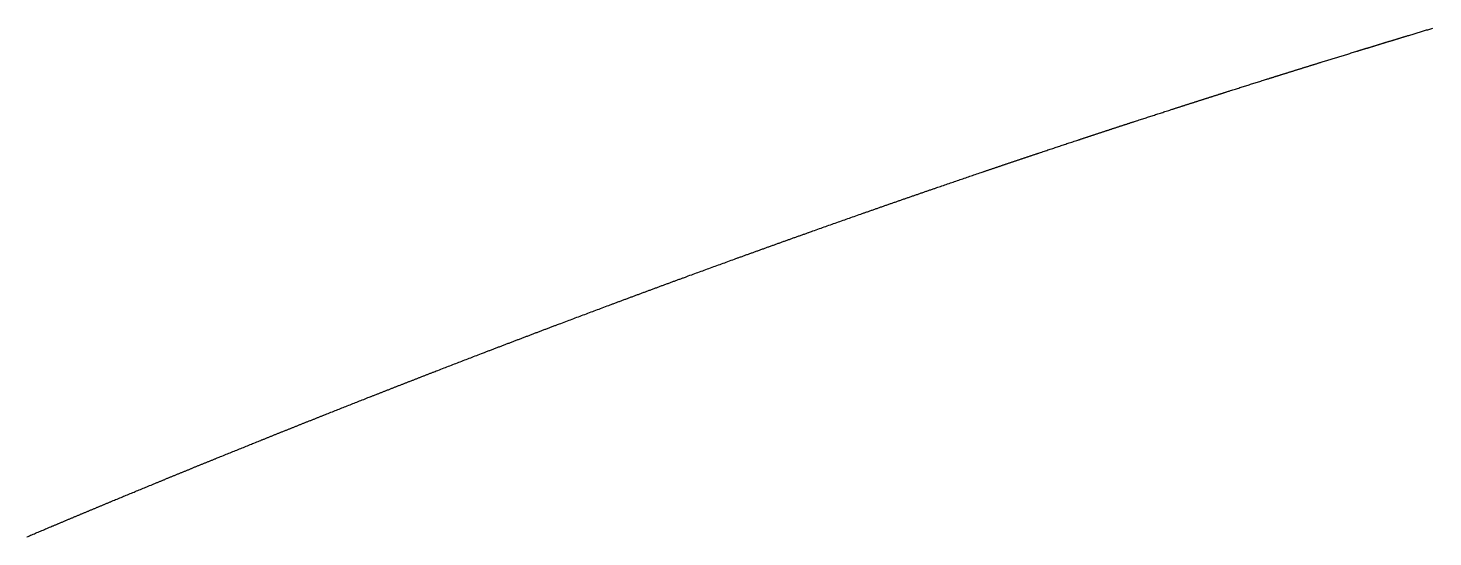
# Model space of a CAD drawing. Header units: millimetres. Extents: x 0 to 610, y 0 to 457.
# Drawn here: x 127.897 to 130.871, y 110.013 to 111.09 of the extents above; entities that cross this region are included whole.
import ezdxf

# ---------------------------------------------------------------- set-up
doc = ezdxf.new("R2010")
doc.units = ezdxf.units.MM
doc.layers.add('CUT_AIRCRAFT', color=7, linetype='Continuous')

msp = doc.modelspace()

# ---------------------------------------------------------------- linework, layer by layer
at = {"layer": 'CUT_AIRCRAFT'}
msp.add_lwpolyline([(127.89448, 110.01343), (127.89714, 110.01456), (127.8998, 110.01569), (127.90245, 110.01681), (127.9051, 110.01793), (127.90775, 110.01905), (127.9104, 110.02017), (127.91305, 110.02129), (127.91571, 110.02241), (127.91839, 110.02354), (127.92105, 110.02467), (127.92371, 110.02579), (127.92633, 110.0269), (127.92893, 110.02799), (127.93153, 110.02909), (127.93419, 110.03021), (127.93696, 110.03138), (127.93983, 110.03259), (127.94268, 110.03379), (127.94532, 110.0349), (127.94758, 110.03585), (127.94933, 110.03659), (127.95069, 110.03716), (127.95185, 110.03765), (127.95298, 110.03812), (127.95423, 110.03865), (127.95558, 110.03921), (127.95698, 110.0398), (127.95839, 110.0404), (127.95977, 110.04098), (127.96112, 110.04155), (127.96246, 110.04211), (127.9638, 110.04267), (127.96514, 110.04324), (127.96649, 110.0438), (127.96785, 110.04437), (127.9692, 110.04494), (127.97056, 110.04551), (127.97191, 110.04608), (127.97326, 110.04665), (127.97461, 110.04721), (127.97596, 110.04778), (127.97731, 110.04835), (127.97867, 110.04891), (127.98002, 110.04948), (127.98137, 110.05005), (127.98272, 110.05062), (127.98407, 110.05118), (127.98543, 110.05175), (127.98678, 110.05232), (127.98813, 110.05288), (127.98948, 110.05345), (127.99084, 110.05402), (127.99219, 110.05458), (127.99354, 110.05515), (127.99489, 110.05572), (127.99625, 110.05628), (127.9976, 110.05685), (127.99895, 110.05742), (128.0003, 110.05798), (128.00166, 110.05855), (128.00301, 110.05911), (128.00436, 110.05968), (128.00571, 110.06025), (128.00707, 110.06081), (128.00842, 110.06138), (128.00977, 110.06194), (128.01113, 110.06251), (128.01248, 110.06308), (128.01383, 110.06364), (128.01518, 110.06421), (128.01654, 110.06477), (128.01789, 110.06534), (128.01924, 110.0659), (128.0206, 110.06647), (128.02195, 110.06703), (128.0233, 110.0676), (128.02466, 110.06816), (128.02601, 110.06873), (128.02736, 110.06929), (128.02872, 110.06986), (128.03007, 110.07042), (128.03142, 110.07099), (128.03278, 110.07155), (128.03413, 110.07212), (128.03548, 110.07268), (128.03684, 110.07325), (128.03819, 110.07381), (128.03955, 110.07438), (128.0409, 110.07494), (128.04225, 110.07551), (128.04361, 110.07607), (128.04496, 110.07663), (128.04632, 110.0772), (128.04767, 110.07776), (128.04902, 110.07833), (128.05038, 110.07889), (128.05173, 110.07945), (128.05308, 110.08002), (128.05444, 110.08058), (128.05579, 110.08114), (128.05715, 110.08171), (128.05851, 110.08228), (128.05986, 110.08284), (128.06121, 110.0834), (128.06255, 110.08395), (128.06389, 110.08451), (128.06524, 110.08508), (128.06663, 110.08565), (128.06805, 110.08624), (128.06946, 110.08683), (128.07081, 110.08739), (128.07205, 110.0879), (128.07317, 110.08837), (128.07431, 110.08885), (128.07568, 110.08941), (128.07746, 110.09015), (128.07978, 110.09112), (128.08252, 110.09225), (128.08547, 110.09348), (128.08845, 110.09471), (128.09131, 110.0959), (128.09406, 110.09704), (128.09675, 110.09815), (128.09943, 110.09927), (128.10215, 110.10039), (128.10489, 110.10153), (128.10765, 110.10267), (128.11042, 110.10382), (128.11318, 110.10496), (128.11592, 110.10609), (128.11867, 110.10723), (128.12141, 110.10836), (128.12415, 110.10949), (128.12689, 110.11063), (128.12964, 110.11176), (128.1324, 110.1129), (128.13516, 110.11404), (128.13793, 110.11518), (128.14067, 110.11632), (128.14339, 110.11744), (128.14608, 110.11855), (128.14877, 110.11966), (128.15153, 110.12079), (128.15439, 110.12197), (128.15737, 110.1232), (128.16032, 110.12441), (128.16305, 110.12554), (128.16538, 110.1265), (128.16719, 110.12724), (128.1686, 110.12782), (128.16979, 110.12831), (128.17096, 110.12879), (128.17224, 110.12932), (128.17363, 110.12989), (128.17507, 110.13048), (128.17653, 110.13108), (128.17795, 110.13167), (128.17934, 110.13224), (128.18072, 110.13281), (128.1821, 110.13337), (128.18349, 110.13394), (128.18488, 110.13451), (128.18628, 110.13509), (128.18767, 110.13566), (128.18907, 110.13623), (128.19046, 110.13681), (128.19185, 110.13738), (128.19325, 110.13795), (128.19464, 110.13852), (128.19603, 110.13909), (128.19743, 110.13966), (128.19882, 110.14024), (128.20021, 110.14081), (128.20161, 110.14138), (128.203, 110.14195), (128.2044, 110.14252), (128.20579, 110.14309), (128.20718, 110.14366), (128.20858, 110.14423), (128.20997, 110.14481), (128.21136, 110.14538), (128.21276, 110.14595), (128.21415, 110.14652), (128.21555, 110.14709), (128.21694, 110.14766), (128.21833, 110.14823), (128.21973, 110.1488), (128.22112, 110.14937), (128.22252, 110.14994), (128.22391, 110.15051), (128.22531, 110.15108), (128.2267, 110.15165), (128.22809, 110.15222), (128.22949, 110.15279), (128.23088, 110.15336), (128.23228, 110.15393), (128.23367, 110.1545), (128.23507, 110.15507), (128.23646, 110.15564), (128.23786, 110.15621), (128.23925, 110.15678), (128.24065, 110.15735), (128.24204, 110.15792), (128.24343, 110.15849), (128.24483, 110.15906), (128.24622, 110.15963), (128.24762, 110.1602), (128.24901, 110.16077), (128.25041, 110.16134), (128.2518, 110.16191), (128.2532, 110.16248), (128.25459, 110.16305), (128.25599, 110.16361), (128.25738, 110.16418), (128.25878, 110.16475), (128.26017, 110.16532), (128.26157, 110.16589), (128.26296, 110.16646), (128.26436, 110.16703), (128.26576, 110.16759), (128.26715, 110.16816), (128.26855, 110.16873), (128.26994, 110.1693), (128.27134, 110.16987), (128.27273, 110.17044), (128.27413, 110.171), (128.27552, 110.17157), (128.27692, 110.17214), (128.27832, 110.17271), (128.27972, 110.17328), (128.28111, 110.17385), (128.2825, 110.17441), (128.28388, 110.17497), (128.28526, 110.17553), (128.28666, 110.1761), (128.28808, 110.17668), (128.28955, 110.17727), (128.291, 110.17786), (128.29239, 110.17843), (128.29367, 110.17895), (128.29482, 110.17942), (128.29601, 110.1799), (128.29742, 110.18047), (128.29925, 110.18122), (128.30164, 110.18218), (128.30445, 110.18332), (128.30748, 110.18455), (128.31054, 110.1858), (128.31348, 110.18699), (128.31631, 110.18814), (128.31908, 110.18926), (128.32183, 110.19037), (128.32463, 110.1915), (128.32745, 110.19265), (128.33029, 110.1938), (128.33313, 110.19495), (128.33596, 110.19609), (128.33879, 110.19723), (128.34161, 110.19837), (128.34442, 110.19951), (128.34724, 110.20065), (128.35006, 110.20179), (128.35289, 110.20293), (128.35572, 110.20408), (128.35856, 110.20522), (128.3614, 110.20637), (128.36423, 110.20751), (128.36702, 110.20864), (128.36978, 110.20975), (128.37255, 110.21087), (128.37538, 110.21201), (128.37832, 110.21319), (128.38139, 110.21442), (128.38442, 110.21564), (128.38723, 110.21678), (128.38963, 110.21774), (128.39148, 110.21849), (128.39293, 110.21907), (128.39415, 110.21956), (128.39534, 110.22004), (128.39665, 110.22057), (128.39808, 110.22114), (128.39956, 110.22173), (128.40105, 110.22233), (128.40251, 110.22292), (128.40394, 110.22349), (128.40536, 110.22406), (128.40677, 110.22463), (128.40819, 110.2252), (128.40962, 110.22577), (128.41105, 110.22635), (128.41248, 110.22692), (128.41391, 110.2275), (128.41534, 110.22807), (128.41677, 110.22864), (128.4182, 110.22922), (128.41963, 110.22979), (128.42105, 110.23036), (128.42248, 110.23094), (128.42391, 110.23151), (128.42534, 110.23208), (128.42677, 110.23265), (128.4282, 110.23323), (128.42963, 110.2338), (128.43106, 110.23437), (128.43249, 110.23494), (128.43392, 110.23552), (128.43534, 110.23609), (128.43677, 110.23666), (128.4382, 110.23723), (128.43963, 110.23781), (128.44106, 110.23838), (128.44249, 110.23895), (128.44392, 110.23952), (128.44535, 110.24009), (128.44678, 110.24067), (128.44821, 110.24124), (128.44964, 110.24181), (128.45107, 110.24238), (128.4525, 110.24295), (128.45393, 110.24352), (128.45536, 110.2441), (128.45679, 110.24467), (128.45822, 110.24524), (128.45965, 110.24581), (128.46108, 110.24638), (128.46251, 110.24695), (128.46394, 110.24752), (128.46537, 110.24809), (128.4668, 110.24866), (128.46823, 110.24924), (128.46966, 110.24981), (128.47109, 110.25038), (128.47252, 110.25095), (128.47395, 110.25152), (128.47538, 110.25209), (128.47681, 110.25266), (128.47824, 110.25323), (128.47967, 110.2538), (128.4811, 110.25437), (128.48253, 110.25494), (128.48396, 110.25551), (128.48539, 110.25608), (128.48682, 110.25665), (128.48825, 110.25722), (128.48968, 110.25779), (128.49111, 110.25836), (128.49254, 110.25893), (128.49397, 110.2595), (128.4954, 110.26007), (128.49683, 110.26064), (128.49826, 110.26121), (128.49969, 110.26177), (128.50112, 110.26234), (128.50255, 110.26291), (128.50399, 110.26348), (128.50542, 110.26405), (128.50686, 110.26462), (128.50829, 110.26519), (128.50971, 110.26576), (128.51112, 110.26632), (128.51254, 110.26688), (128.51397, 110.26745), (128.51543, 110.26803), (128.51693, 110.26863), (128.51842, 110.26922), (128.51985, 110.26979), (128.52116, 110.27031), (128.52234, 110.27078), (128.52356, 110.27126), (128.52501, 110.27183), (128.52688, 110.27258), (128.52932, 110.27355), (128.53219, 110.27468), (128.53528, 110.27591), (128.53841, 110.27715), (128.54141, 110.27834), (128.5443, 110.27948), (128.54712, 110.2806), (128.54994, 110.28172), (128.55279, 110.28285), (128.55567, 110.28399), (128.55857, 110.28513), (128.56147, 110.28628), (128.56437, 110.28742), (128.56725, 110.28856), (128.57013, 110.2897), (128.57301, 110.29084), (128.57588, 110.29197), (128.57876, 110.29311), (128.58165, 110.29425), (128.58454, 110.29539), (128.58745, 110.29654), (128.59034, 110.29768), (128.59323, 110.29882), (128.59608, 110.29994), (128.5989, 110.30105), (128.60173, 110.30217), (128.60462, 110.3033), (128.60762, 110.30449), (128.61075, 110.30572), (128.61385, 110.30693), (128.61672, 110.30806), (128.61916, 110.30903), (128.62105, 110.30977), (128.62252, 110.31035), (128.62376, 110.31083), (128.62497, 110.31131), (128.62631, 110.31183), (128.62776, 110.3124), (128.62926, 110.31299), (128.63078, 110.31359), (128.63227, 110.31417), (128.63372, 110.31474), (128.63516, 110.31531), (128.63659, 110.31587), (128.63804, 110.31644), (128.63949, 110.31701), (128.64095, 110.31758), (128.6424, 110.31815), (128.64386, 110.31872), (128.64531, 110.31929), (128.64676, 110.31986), (128.64822, 110.32043), (128.64967, 110.321), (128.65112, 110.32157), (128.65258, 110.32214), (128.65403, 110.32271), (128.65548, 110.32328), (128.65694, 110.32385), (128.65839, 110.32442), (128.65984, 110.32498), (128.66129, 110.32555), (128.66275, 110.32612), (128.6642, 110.32669), (128.66565, 110.32726), (128.66711, 110.32783), (128.66856, 110.3284), (128.67002, 110.32897), (128.67147, 110.32953), (128.67292, 110.3301), (128.67438, 110.33067), (128.67583, 110.33124), (128.67728, 110.33181), (128.67874, 110.33238), (128.68019, 110.33294), (128.68164, 110.33351), (128.6831, 110.33408), (128.68455, 110.33465), (128.68601, 110.33522), (128.68746, 110.33578), (128.68891, 110.33635), (128.69037, 110.33692), (128.69182, 110.33749), (128.69328, 110.33805), (128.69473, 110.33862), (128.69618, 110.33919), (128.69764, 110.33975), (128.69909, 110.34032), (128.70055, 110.34089), (128.702, 110.34146), (128.70345, 110.34202), (128.70491, 110.34259), (128.70636, 110.34316), (128.70782, 110.34372), (128.70927, 110.34429), (128.71073, 110.34486), (128.71218, 110.34542), (128.71364, 110.34599), (128.71509, 110.34656), (128.71654, 110.34712), (128.718, 110.34769), (128.71945, 110.34825), (128.72091, 110.34882), (128.72236, 110.34939), (128.72382, 110.34995), (128.72527, 110.35052), (128.72673, 110.35108), (128.72818, 110.35165), (128.72964, 110.35221), (128.73109, 110.35278), (128.73254, 110.35334), (128.734, 110.35391), (128.73546, 110.35448), (128.73692, 110.35504), (128.73838, 110.35561), (128.73983, 110.35618), (128.74128, 110.35674), (128.74271, 110.35729), (128.74415, 110.35785), (128.74561, 110.35842), (128.7471, 110.359), (128.74863, 110.35959), (128.75015, 110.36018), (128.7516, 110.36074), (128.75292, 110.36126), (128.75409, 110.36171), (128.75529, 110.36218), (128.75677, 110.36275), (128.75874, 110.36351), (128.76137, 110.36453), (128.7645, 110.36574), (128.76789, 110.36706), (128.77132, 110.36839), (128.77461, 110.36966), (128.77776, 110.37088), (128.78084, 110.37207), (128.78391, 110.37325), (128.78702, 110.37446), (128.79016, 110.37567), (128.79332, 110.37689), (128.79649, 110.37812), (128.79965, 110.37934), (128.8028, 110.38055), (128.80594, 110.38176), (128.80908, 110.38298), (128.81222, 110.38419), (128.81536, 110.3854), (128.81851, 110.38661), (128.82167, 110.38783), (128.82484, 110.38905), (128.828, 110.39026), (128.83115, 110.39148), (128.83426, 110.39267), (128.83735, 110.39386), (128.84044, 110.39505), (128.84359, 110.39626), (128.84686, 110.39752), (128.85026, 110.39882), (128.85362, 110.40011), (128.85675, 110.40132), (128.85946, 110.40235), (128.8616, 110.40317), (128.8633, 110.40383), (128.86478, 110.40439), (128.86623, 110.40495), (128.8678, 110.40555), (128.86949, 110.4062), (128.87124, 110.40687), (128.873, 110.40754), (128.87472, 110.4082), (128.87641, 110.40885), (128.87809, 110.40949), (128.87977, 110.41014), (128.88145, 110.41078), (128.88314, 110.41143), (128.88484, 110.41208), (128.88654, 110.41273), (128.88823, 110.41338), (128.88992, 110.41402), (128.89162, 110.41467), (128.89331, 110.41532), (128.895, 110.41596), (128.89669, 110.41661), (128.89839, 110.41726), (128.90008, 110.4179), (128.90177, 110.41855), (128.90347, 110.4192), (128.90516, 110.41984), (128.90685, 110.42049), (128.90854, 110.42114), (128.91024, 110.42178), (128.91193, 110.42243), (128.91362, 110.42308), (128.91532, 110.42372), (128.91701, 110.42437), (128.91871, 110.42501), (128.9204, 110.42566), (128.92209, 110.42631), (128.92379, 110.42695), (128.92548, 110.4276), (128.92717, 110.42824), (128.92887, 110.42889), (128.93056, 110.42953), (128.93226, 110.43018), (128.93395, 110.43082), (128.93564, 110.43147), (128.93734, 110.43211), (128.93903, 110.43276), (128.94073, 110.4334), (128.94242, 110.43405), (128.94411, 110.43469), (128.94581, 110.43533), (128.9475, 110.43598), (128.9492, 110.43662), (128.95089, 110.43727), (128.95258, 110.43791), (128.95428, 110.43855), (128.95597, 110.4392), (128.95767, 110.43984), (128.95936, 110.44048), (128.96106, 110.44113), (128.96275, 110.44177), (128.96445, 110.44241), (128.96614, 110.44306), (128.96784, 110.4437), (128.96953, 110.44434), (128.97123, 110.44499), (128.97292, 110.44563), (128.97462, 110.44627), (128.97631, 110.44691), (128.97801, 110.44756), (128.9797, 110.4482), (128.9814, 110.44884), (128.98309, 110.44948), (128.98479, 110.45013), (128.98648, 110.45077), (128.98818, 110.45141), (128.98987, 110.45205), (128.99156, 110.45269), (128.99326, 110.45333), (128.99496, 110.45397), (128.99666, 110.45462), (128.99836, 110.45526), (129.00005, 110.4559), (129.00174, 110.45654), (129.00342, 110.45717), (129.00509, 110.45781), (129.00679, 110.45845), (129.00852, 110.4591), (129.01029, 110.45977), (129.01205, 110.46044), (129.01375, 110.46108), (129.01531, 110.46166), (129.01672, 110.4622), (129.01817, 110.46275), (129.01989, 110.46339), (129.02209, 110.46422), (129.02493, 110.4653), (129.02827, 110.46655), (129.03186, 110.46791), (129.0355, 110.46928), (129.03899, 110.47059), (129.04234, 110.47186), (129.04563, 110.47309), (129.04891, 110.47433), (129.05222, 110.47557), (129.05557, 110.47683), (129.05895, 110.4781), (129.06232, 110.47937), (129.06568, 110.48063), (129.06904, 110.48189), (129.07239, 110.48315), (129.07574, 110.4844), (129.07908, 110.48566), (129.08243, 110.48691), (129.08579, 110.48817), (129.08915, 110.48943), (129.09253, 110.4907), (129.0959, 110.49196), (129.09926, 110.49321), (129.10257, 110.49446), (129.10585, 110.49568), (129.10914, 110.49691), (129.1125, 110.49817), (129.116, 110.49947), (129.11964, 110.50083), (129.12325, 110.50218), (129.12658, 110.50342), (129.12942, 110.50448), (129.1316, 110.50529), (129.13327, 110.50592), (129.13468, 110.50644), (129.13605, 110.50695), (129.13757, 110.50752), (129.13922, 110.50814), (129.14095, 110.50878), (129.14269, 110.50943), (129.14438, 110.51006), (129.14604, 110.51068), (129.14768, 110.51129), (129.14932, 110.5119), (129.15097, 110.51251), (129.15263, 110.51313), (129.15429, 110.51374), (129.15595, 110.51436), (129.15761, 110.51498), (129.15927, 110.5156), (129.16093, 110.51621), (129.16259, 110.51683), (129.16425, 110.51745), (129.1659, 110.51806), (129.16756, 110.51868), (129.16922, 110.51929), (129.17088, 110.51991), (129.17254, 110.52053), (129.1742, 110.52114), (129.17586, 110.52176), (129.17752, 110.52237), (129.17918, 110.52299), (129.18084, 110.5236), (129.1825, 110.52422), (129.18415, 110.52484), (129.18581, 110.52545), (129.18747, 110.52607), (129.18913, 110.52668), (129.19079, 110.5273), (129.19245, 110.52791), (129.19411, 110.52852), (129.19577, 110.52914), (129.19743, 110.52975), (129.19909, 110.53037), (129.20075, 110.53098), (129.20241, 110.5316), (129.20407, 110.53221), (129.20573, 110.53282), (129.20739, 110.53344), (129.20905, 110.53405), (129.21071, 110.53467), (129.21237, 110.53528), (129.21403, 110.53589), (129.21569, 110.53651), (129.21735, 110.53712), (129.21901, 110.53773), (129.22067, 110.53835), (129.22233, 110.53896), (129.22399, 110.53957), (129.22565, 110.54018), (129.22731, 110.5408), (129.22897, 110.54141), (129.23063, 110.54202), (129.23229, 110.54263), (129.23395, 110.54325), (129.23561, 110.54386), (129.23727, 110.54447), (129.23893, 110.54508), (129.24059, 110.54569), (129.24225, 110.54631), (129.24391, 110.54692), (129.24557, 110.54753), (129.24723, 110.54814), (129.2489, 110.54875), (129.25056, 110.54936), (129.25222, 110.54998), (129.25388, 110.55059), (129.25554, 110.5512), (129.2572, 110.55181), (129.25886, 110.55242), (129.26052, 110.55303), (129.26218, 110.55364), (129.26385, 110.55425), (129.26551, 110.55487), (129.26718, 110.55548), (129.26883, 110.55608), (129.27047, 110.55669), (129.27211, 110.55729), (129.27377, 110.5579), (129.27547, 110.55852), (129.27721, 110.55916), (129.27894, 110.55979), (129.28059, 110.5604), (129.28212, 110.56096), (129.2835, 110.56147), (129.28491, 110.56199), (129.28659, 110.5626), (129.28876, 110.5634), (129.29158, 110.56443), (129.29489, 110.56564), (129.29847, 110.56695), (129.30208, 110.56827), (129.30554, 110.56954), (129.30888, 110.57076), (129.31214, 110.57195), (129.3154, 110.57314), (129.31869, 110.57435), (129.32202, 110.57556), (129.32536, 110.57678), (129.32871, 110.57801), (129.33206, 110.57923), (129.33539, 110.58044), (129.33871, 110.58165), (129.34204, 110.58286), (129.34536, 110.58407), (129.34868, 110.58529), (129.35202, 110.5865), (129.35536, 110.58771), (129.35871, 110.58893), (129.36206, 110.59015), (129.36539, 110.59136), (129.36869, 110.59256), (129.37194, 110.59374), (129.37521, 110.59493), (129.37854, 110.59614), (129.38201, 110.5974), (129.38563, 110.59871), (129.38921, 110.6), (129.39252, 110.60121), (129.39534, 110.60223), (129.39752, 110.60302), (129.39921, 110.60363), (129.40063, 110.60414), (129.40202, 110.60464), (129.40355, 110.6052), (129.40522, 110.6058), (129.40695, 110.60643), (129.4087, 110.60706), (129.4104, 110.60768), (129.41207, 110.60828), (129.41373, 110.60888), (129.41538, 110.60947), (129.41704, 110.61007), (129.4187, 110.61068), (129.42038, 110.61128), (129.42205, 110.61189), (129.42373, 110.61249), (129.4254, 110.61309), (129.42706, 110.61369), (129.42873, 110.6143), (129.4304, 110.6149), (129.43207, 110.6155), (129.43374, 110.6161), (129.43541, 110.6167), (129.43708, 110.61731), (129.43875, 110.61791), (129.44042, 110.61851), (129.44209, 110.61911), (129.44376, 110.61971), (129.44543, 110.62031), (129.4471, 110.62092), (129.44877, 110.62152), (129.45044, 110.62212), (129.45211, 110.62272), (129.45378, 110.62332), (129.45545, 110.62392), (129.45712, 110.62452), (129.45879, 110.62512), (129.46046, 110.62572), (129.46214, 110.62632), (129.46381, 110.62692), (129.46548, 110.62752), (129.46715, 110.62812), (129.46882, 110.62872), (129.47049, 110.62932), (129.47216, 110.62992), (129.47383, 110.63052), (129.4755, 110.63112), (129.47717, 110.63172), (129.47884, 110.63232), (129.48051, 110.63292), (129.48218, 110.63352), (129.48386, 110.63412), (129.48553, 110.63472), (129.4872, 110.63532), (129.48887, 110.63591), (129.49054, 110.63651), (129.49221, 110.63711), (129.49388, 110.63771), (129.49555, 110.63831), (129.49722, 110.63891), (129.4989, 110.6395), (129.50057, 110.6401), (129.50224, 110.6407), (129.50391, 110.6413), (129.50558, 110.6419), (129.50725, 110.64249), (129.50892, 110.64309), (129.5106, 110.64369), (129.51227, 110.64429), (129.51394, 110.64488), (129.51561, 110.64548), (129.51728, 110.64608), (129.51896, 110.64667), (129.52063, 110.64727), (129.5223, 110.64787), (129.52397, 110.64846), (129.52564, 110.64906), (129.52731, 110.64966), (129.52899, 110.65025), (129.53066, 110.65085), (129.53234, 110.65145), (129.53401, 110.65204), (129.53567, 110.65264), (129.53733, 110.65322), (129.53898, 110.65381), (129.54065, 110.65441), (129.54236, 110.65502), (129.54411, 110.65564), (129.54585, 110.65626), (129.54752, 110.65685), (129.54905, 110.6574), (129.55044, 110.65789), (129.55187, 110.6584), (129.55356, 110.659), (129.55574, 110.65978), (129.55857, 110.66078), (129.5619, 110.66196), (129.56549, 110.66324), (129.56911, 110.66452), (129.57259, 110.66576), (129.57594, 110.66695), (129.57922, 110.66811), (129.58248, 110.66927), (129.58579, 110.67044), (129.58913, 110.67162), (129.59249, 110.67281), (129.59586, 110.674), (129.59921, 110.67519), (129.60256, 110.67637), (129.6059, 110.67755), (129.60923, 110.67873), (129.61257, 110.6799), (129.61591, 110.68108), (129.61925, 110.68226), (129.62261, 110.68345), (129.62598, 110.68463), (129.62934, 110.68582), (129.63268, 110.687), (129.63599, 110.68816), (129.63926, 110.68931), (129.64254, 110.69046), (129.64589, 110.69164), (129.64937, 110.69287), (129.653, 110.69414), (129.6566, 110.6954), (129.65993, 110.69657), (129.66276, 110.69757), (129.66494, 110.69833), (129.66663, 110.69892), (129.66806, 110.69942), (129.66945, 110.69991), (129.67098, 110.70045), (129.67265, 110.70103), (129.67438, 110.70164), (129.67613, 110.70225), (129.67784, 110.70285), (129.67951, 110.70344), (129.68117, 110.70402), (129.68282, 110.70459), (129.68448, 110.70518), (129.68615, 110.70576), (129.68783, 110.70635), (129.68951, 110.70693), (129.69118, 110.70752), (129.69286, 110.7081), (129.69453, 110.70869), (129.6962, 110.70927), (129.69787, 110.70986), (129.69954, 110.71044), (129.70122, 110.71102), (129.70289, 110.71161), (129.70456, 110.71219), (129.70623, 110.71278), (129.70791, 110.71336), (129.70958, 110.71394), (129.71125, 110.71453), (129.71292, 110.71511), (129.7146, 110.71569), (129.71627, 110.71628), (129.71794, 110.71686), (129.71962, 110.71744), (129.72129, 110.71802), (129.72296, 110.71861), (129.72463, 110.71919), (129.72631, 110.71977), (129.72798, 110.72035), (129.72965, 110.72094), (129.73133, 110.72152), (129.733, 110.7221), (129.73467, 110.72268), (129.73635, 110.72326), (129.73802, 110.72384), (129.73969, 110.72443), (129.74137, 110.72501), (129.74304, 110.72559), (129.74471, 110.72617), (129.74639, 110.72675), (129.74806, 110.72733), (129.74973, 110.72791), (129.75141, 110.72849), (129.75308, 110.72907), (129.75475, 110.72965), (129.75643, 110.73023), (129.7581, 110.73081), (129.75978, 110.73139), (129.76145, 110.73197), (129.76312, 110.73255), (129.7648, 110.73313), (129.76647, 110.73371), (129.76815, 110.73429), (129.76982, 110.73487), (129.77149, 110.73545), (129.77317, 110.73603), (129.77484, 110.73661), (129.77652, 110.73719), (129.77819, 110.73777), (129.77986, 110.73835), (129.78154, 110.73892), (129.78321, 110.7395), (129.78489, 110.74008), (129.78656, 110.74066), (129.78824, 110.74124), (129.78991, 110.74182), (129.79158, 110.74239), (129.79326, 110.74297), (129.79493, 110.74355), (129.79661, 110.74413), (129.79829, 110.74471), (129.79997, 110.74528), (129.80164, 110.74586), (129.80331, 110.74644), (129.80497, 110.74701), (129.80663, 110.74758), (129.8083, 110.74816), (129.81001, 110.74874), (129.81174, 110.74934), (129.81346, 110.74993), (129.81514, 110.75051), (129.81671, 110.75105), (129.81817, 110.75155), (129.81966, 110.75206), (129.82135, 110.75265), (129.82341, 110.75335), (129.82596, 110.75423), (129.82888, 110.75523), (129.832, 110.75631), (129.83515, 110.75739), (129.8382, 110.75843), (129.84114, 110.75944), (129.84402, 110.76043), (129.8469, 110.76142), (129.84981, 110.76241), (129.85275, 110.76342), (129.8557, 110.76443), (129.85866, 110.76544), (129.8616, 110.76645), (129.86454, 110.76745), (129.86748, 110.76846), (129.87041, 110.76946), (129.87334, 110.77046), (129.87627, 110.77146), (129.87922, 110.77246), (129.88217, 110.77347), (129.88513, 110.77448), (129.88808, 110.77549), (129.89102, 110.77649), (129.89392, 110.77748), (129.89679, 110.77845), (129.89966, 110.77943), (129.9026, 110.78043), (129.90568, 110.78148), (129.90891, 110.78257), (129.91209, 110.78365), (129.91502, 110.78465), (129.91744, 110.78547), (129.91922, 110.78607), (129.9205, 110.78651), (129.92152, 110.78685), (129.9225, 110.78719), (129.92362, 110.78757), (129.92488, 110.78799), (129.92621, 110.78844), (129.92755, 110.7889), (129.92885, 110.78934), (129.93011, 110.78977), (129.93136, 110.79019), (129.9326, 110.79061), (129.93386, 110.79103), (129.93512, 110.79146), (129.93639, 110.79189), (129.93766, 110.79232), (129.93892, 110.79275), (129.94019, 110.79318), (129.94145, 110.7936), (129.94271, 110.79403), (129.94397, 110.79446), (129.94524, 110.79489), (129.9465, 110.79531), (129.94776, 110.79574), (129.94903, 110.79617), (129.95029, 110.79659), (129.95156, 110.79702), (129.95282, 110.79745), (129.95408, 110.79788), (129.95535, 110.7983), (129.95661, 110.79873), (129.95787, 110.79916), (129.95914, 110.79958), (129.9604, 110.80001), (129.96167, 110.80044), (129.96293, 110.80086), (129.96419, 110.80129), (129.96546, 110.80171), (129.96672, 110.80214), (129.96799, 110.80257), (129.96925, 110.80299), (129.97051, 110.80342), (129.97178, 110.80384), (129.97304, 110.80427), (129.97431, 110.8047), (129.97557, 110.80512), (129.97683, 110.80555), (129.9781, 110.80597), (129.97936, 110.8064), (129.98063, 110.80682), (129.98189, 110.80725), (129.98316, 110.80767), (129.98442, 110.8081), (129.98568, 110.80853), (129.98695, 110.80895), (129.98821, 110.80938), (129.98948, 110.8098), (129.99074, 110.81023), (129.99201, 110.81065), (129.99327, 110.81108), (129.99453, 110.8115), (129.9958, 110.81192), (129.99706, 110.81235), (129.99833, 110.81277), (129.99959, 110.8132), (130.00086, 110.81362), (130.00212, 110.81405), (130.00339, 110.81447), (130.00465, 110.8149), (130.00591, 110.81532), (130.00718, 110.81574), (130.00844, 110.81617), (130.00971, 110.81659), (130.01097, 110.81702), (130.01224, 110.81744), (130.0135, 110.81786), (130.01477, 110.81829), (130.01603, 110.81871), (130.01729, 110.81913), (130.01856, 110.81956), (130.01983, 110.81998), (130.0211, 110.82041), (130.02236, 110.82083), (130.02362, 110.82125), (130.02487, 110.82167), (130.02612, 110.82209), (130.02739, 110.82251), (130.02868, 110.82294), (130.03, 110.82339), (130.03132, 110.82382), (130.03258, 110.82425), (130.03374, 110.82464), (130.03479, 110.82499), (130.03587, 110.82535), (130.03715, 110.82578), (130.0388, 110.82633), (130.04093, 110.82704), (130.04343, 110.82787), (130.04613, 110.82877), (130.04886, 110.82968), (130.05148, 110.83056), (130.054, 110.8314), (130.05646, 110.83222), (130.05892, 110.83304), (130.06141, 110.83386), (130.06392, 110.8347), (130.06645, 110.83554), (130.06898, 110.83638), (130.07151, 110.83722), (130.07402, 110.83806), (130.07654, 110.8389), (130.07905, 110.83973), (130.08156, 110.84056), (130.08407, 110.8414), (130.08659, 110.84223), (130.08911, 110.84307), (130.09164, 110.84391), (130.09417, 110.84475), (130.09669, 110.84558), (130.09918, 110.84641), (130.10164, 110.84722), (130.1041, 110.84804), (130.10662, 110.84887), (130.10924, 110.84974), (130.11198, 110.85064), (130.11468, 110.85154), (130.11718, 110.85237), (130.11931, 110.85307), (130.12095, 110.85361), (130.12222, 110.85403), (130.12328, 110.85438), (130.12432, 110.85472), (130.12546, 110.8551), (130.12671, 110.85551), (130.12801, 110.85594), (130.12932, 110.85637), (130.1306, 110.8568), (130.13185, 110.85721), (130.13309, 110.85762), (130.13432, 110.85803), (130.13557, 110.85844), (130.13682, 110.85885), (130.13807, 110.85926), (130.13933, 110.85968), (130.14058, 110.86009), (130.14183, 110.8605), (130.14308, 110.86091), (130.14433, 110.86132), (130.14558, 110.86174), (130.14684, 110.86215), (130.14809, 110.86256), (130.14934, 110.86297), (130.15059, 110.86338), (130.15184, 110.8638), (130.15309, 110.86421), (130.15434, 110.86462), (130.1556, 110.86503), (130.15685, 110.86544), (130.1581, 110.86585), (130.15935, 110.86627), (130.1606, 110.86668), (130.16185, 110.86709), (130.16311, 110.8675), (130.16436, 110.86791), (130.16561, 110.86832), (130.16686, 110.86873), (130.16811, 110.86914), (130.16936, 110.86955), (130.17061, 110.86997), (130.17187, 110.87038), (130.17312, 110.87079), (130.17437, 110.8712), (130.17562, 110.87161), (130.17687, 110.87202), (130.17812, 110.87243), (130.17938, 110.87284), (130.18063, 110.87325), (130.18188, 110.87366), (130.18313, 110.87407), (130.18438, 110.87448), (130.18564, 110.87489), (130.18689, 110.8753), (130.18814, 110.87571), (130.18939, 110.87612), (130.19064, 110.87653), (130.19189, 110.87694), (130.19315, 110.87735), (130.1944, 110.87776), (130.19565, 110.87817), (130.1969, 110.87858), (130.19815, 110.87899), (130.19941, 110.8794), (130.20066, 110.87981), (130.20191, 110.88022), (130.20316, 110.88063), (130.20441, 110.88104), (130.20567, 110.88144), (130.20692, 110.88185), (130.20817, 110.88226), (130.20942, 110.88267), (130.21068, 110.88308), (130.21193, 110.88349), (130.21318, 110.8839), (130.21443, 110.88431), (130.21568, 110.88472), (130.21693, 110.88512), (130.21819, 110.88553), (130.21944, 110.88594), (130.2207, 110.88635), (130.22195, 110.88676), (130.2232, 110.88717), (130.22445, 110.88758), (130.22569, 110.88798), (130.22693, 110.88838), (130.22818, 110.88879), (130.22946, 110.88921), (130.23077, 110.88963), (130.23207, 110.89006), (130.23332, 110.89046), (130.23447, 110.89084), (130.23551, 110.89118), (130.23658, 110.89153), (130.23785, 110.89194), (130.23948, 110.89247), (130.24159, 110.89316), (130.24407, 110.89396), (130.24674, 110.89483), (130.24944, 110.89571), (130.25204, 110.89655), (130.25453, 110.89736), (130.25697, 110.89816), (130.25941, 110.89895), (130.26187, 110.89974), (130.26436, 110.90055), (130.26687, 110.90136), (130.26938, 110.90218), (130.27188, 110.90299), (130.27437, 110.9038), (130.27686, 110.9046), (130.27934, 110.90541), (130.28183, 110.90621), (130.28432, 110.90702), (130.28681, 110.90782), (130.28931, 110.90863), (130.29182, 110.90944), (130.29433, 110.91025), (130.29682, 110.91106), (130.29928, 110.91185), (130.30172, 110.91264), (130.30416, 110.91343), (130.30666, 110.91423), (130.30925, 110.91507), (130.31196, 110.91594), (130.31464, 110.9168), (130.31712, 110.9176), (130.31922, 110.91828), (130.32085, 110.91881), (130.3221, 110.91921), (130.32315, 110.91955), (130.32418, 110.91988), (130.32532, 110.92024), (130.32655, 110.92064), (130.32784, 110.92106), (130.32914, 110.92147), (130.33041, 110.92188), (130.33165, 110.92228), (130.33287, 110.92268), (130.3341, 110.92307), (130.33533, 110.92346), (130.33657, 110.92386), (130.33781, 110.92426), (130.33906, 110.92466), (130.3403, 110.92506), (130.34154, 110.92546), (130.34278, 110.92586), (130.34402, 110.92625), (130.34526, 110.92665), (130.3465, 110.92705), (130.34774, 110.92745), (130.34898, 110.92785), (130.35022, 110.92824), (130.35146, 110.92864), (130.3527, 110.92904), (130.35394, 110.92944), (130.35518, 110.92983), (130.35642, 110.93023), (130.35766, 110.93063), (130.3589, 110.93103), (130.36014, 110.93142), (130.36138, 110.93182), (130.36262, 110.93222), (130.36386, 110.93262), (130.3651, 110.93301), (130.36634, 110.93341), (130.36758, 110.93381), (130.36882, 110.9342), (130.37006, 110.9346), (130.3713, 110.935), (130.37254, 110.93539), (130.37378, 110.93579), (130.37502, 110.93619), (130.37626, 110.93658), (130.3775, 110.93698), (130.37874, 110.93738), (130.37998, 110.93777), (130.38122, 110.93817), (130.38246, 110.93857), (130.3837, 110.93896), (130.38494, 110.93936), (130.38618, 110.93975), (130.38742, 110.94015), (130.38866, 110.94055), (130.3899, 110.94094), (130.39114, 110.94134), (130.39238, 110.94173), (130.39362, 110.94213), (130.39486, 110.94253), (130.3961, 110.94292), (130.39734, 110.94332), (130.39858, 110.94371), (130.39982, 110.94411), (130.40106, 110.9445), (130.4023, 110.9449), (130.40354, 110.94529), (130.40478, 110.94569), (130.40602, 110.94608), (130.40726, 110.94648), (130.40851, 110.94687), (130.40975, 110.94727), (130.41099, 110.94766), (130.41223, 110.94806), (130.41347, 110.94845), (130.41471, 110.94885), (130.41595, 110.94924), (130.41719, 110.94964), (130.41843, 110.95003), (130.41967, 110.95043), (130.42092, 110.95082), (130.42216, 110.95122), (130.42339, 110.95161), (130.42462, 110.952), (130.42585, 110.95239), (130.42709, 110.95279), (130.42836, 110.95319), (130.42965, 110.9536), (130.43094, 110.95401), (130.43218, 110.9544), (130.43332, 110.95476), (130.43435, 110.95509), (130.43541, 110.95543), (130.43667, 110.95583), (130.43828, 110.95634), (130.44037, 110.957), (130.44282, 110.95778), (130.44547, 110.95862), (130.44814, 110.95946), (130.4507, 110.96028), (130.45317, 110.96106), (130.45559, 110.96182), (130.45799, 110.96259), (130.46043, 110.96336), (130.4629, 110.96414), (130.46537, 110.96492), (130.46785, 110.9657), (130.47033, 110.96648), (130.47279, 110.96726), (130.47525, 110.96804), (130.47771, 110.96882), (130.48017, 110.96959), (130.48263, 110.97037), (130.4851, 110.97115), (130.48757, 110.97193), (130.49005, 110.97271), (130.49253, 110.97349), (130.49499, 110.97427), (130.49743, 110.97504), (130.49984, 110.97579), (130.50226, 110.97655), (130.50473, 110.97733), (130.50729, 110.97814), (130.50997, 110.97898), (130.51262, 110.97981), (130.51507, 110.98058), (130.51716, 110.98124), (130.51876, 110.98174), (130.52, 110.98213), (130.52104, 110.98246), (130.52205, 110.98278), (130.52317, 110.98313), (130.52439, 110.98351), (130.52567, 110.98391), (130.52695, 110.98431), (130.5282, 110.98471), (130.52942, 110.98509), (130.53063, 110.98547), (130.53184, 110.98585), (130.53306, 110.98623), (130.53428, 110.98661), (130.53551, 110.987), (130.53674, 110.98738), (130.53797, 110.98777), (130.53919, 110.98815), (130.54041, 110.98854), (130.54164, 110.98892), (130.54286, 110.9893), (130.54408, 110.98968), (130.54531, 110.99007), (130.54653, 110.99045), (130.54776, 110.99083), (130.54898, 110.99122), (130.55021, 110.9916), (130.55143, 110.99198), (130.55265, 110.99237), (130.55388, 110.99275), (130.5551, 110.99313), (130.55633, 110.99352), (130.55755, 110.9939), (130.55878, 110.99428), (130.56, 110.99466), (130.56122, 110.99505), (130.56245, 110.99543), (130.56367, 110.99581), (130.5649, 110.99619), (130.56612, 110.99658), (130.56735, 110.99696), (130.56857, 110.99734), (130.56979, 110.99772), (130.57102, 110.9981), (130.57224, 110.99849), (130.57347, 110.99887), (130.57469, 110.99925), (130.57592, 110.99963), (130.57714, 111.00001), (130.57837, 111.0004), (130.57959, 111.00078), (130.58082, 111.00116), (130.58204, 111.00154), (130.58326, 111.00192), (130.58449, 111.0023), (130.58571, 111.00269), (130.58694, 111.00307), (130.58816, 111.00345), (130.58939, 111.00383), (130.59061, 111.00421), (130.59184, 111.00459), (130.59306, 111.00497), (130.59429, 111.00535), (130.59551, 111.00574), (130.59674, 111.00612), (130.59796, 111.0065), (130.59918, 111.00688), (130.60041, 111.00726), (130.60163, 111.00764), (130.60286, 111.00802), (130.60408, 111.0084), (130.60531, 111.00878), (130.60653, 111.00916), (130.60776, 111.00954), (130.60898, 111.00992), (130.61021, 111.0103), (130.61143, 111.01068), (130.61266, 111.01106), (130.61388, 111.01144), (130.61511, 111.01182), (130.61634, 111.01221), (130.61756, 111.01259), (130.61879, 111.01297), (130.62001, 111.01334), (130.62122, 111.01372), (130.62243, 111.0141), (130.62366, 111.01448), (130.62491, 111.01486), (130.62618, 111.01526), (130.62745, 111.01565), (130.62867, 111.01603), (130.62981, 111.01638), (130.63084, 111.0167), (130.6319, 111.01703), (130.63314, 111.01741), (130.63471, 111.0179), (130.63671, 111.01852), (130.63905, 111.01925), (130.64157, 111.02003), (130.64412, 111.02081), (130.64656, 111.02157), (130.64892, 111.0223), (130.65123, 111.02301), (130.65353, 111.02372), (130.65586, 111.02444), (130.65821, 111.02517), (130.66058, 111.0259), (130.66294, 111.02663), (130.6653, 111.02736), (130.66766, 111.02808), (130.67001, 111.02881), (130.67236, 111.02953), (130.6747, 111.03025), (130.67705, 111.03098), (130.67941, 111.0317), (130.68177, 111.03243), (130.68414, 111.03316), (130.68651, 111.03389), (130.68886, 111.03461), (130.69119, 111.03533), (130.69348, 111.03603), (130.69579, 111.03674), (130.69815, 111.03747), (130.7006, 111.03822), (130.70316, 111.03901), (130.7057, 111.03978), (130.70804, 111.0405), (130.71002, 111.04111), (130.71152, 111.04157), (130.71266, 111.04192), (130.71361, 111.04221), (130.71453, 111.04249), (130.71556, 111.04281), (130.71669, 111.04315), (130.71786, 111.04351), (130.71905, 111.04388), (130.7202, 111.04423), (130.72133, 111.04458), (130.72245, 111.04492), (130.72356, 111.04526), (130.72468, 111.0456), (130.72581, 111.04595), (130.72694, 111.0463), (130.72807, 111.04664), (130.7292, 111.04699), (130.73033, 111.04733), (130.73146, 111.04768), (130.73259, 111.04802), (130.73372, 111.04837), (130.73485, 111.04871), (130.73597, 111.04906), (130.7371, 111.0494), (130.73823, 111.04975), (130.73936, 111.05009), (130.74049, 111.05044), (130.74162, 111.05078), (130.74275, 111.05113), (130.74388, 111.05147), (130.745, 111.05182), (130.74613, 111.05216), (130.74726, 111.05251), (130.74839, 111.05285), (130.74952, 111.0532), (130.75065, 111.05354), (130.75178, 111.05389), (130.7529, 111.05423), (130.75403, 111.05457), (130.75516, 111.05492), (130.75629, 111.05526), (130.75742, 111.05561), (130.75855, 111.05595), (130.75968, 111.0563), (130.76081, 111.05664), (130.76193, 111.05698), (130.76306, 111.05733), (130.76419, 111.05767), (130.76532, 111.05802), (130.76645, 111.05836), (130.76758, 111.0587), (130.76871, 111.05905), (130.76984, 111.05939), (130.77097, 111.05973), (130.77209, 111.06008), (130.77322, 111.06042), (130.77435, 111.06077), (130.77548, 111.06111), (130.77661, 111.06145), (130.77774, 111.0618), (130.77887, 111.06214), (130.78, 111.06248), (130.78113, 111.06283), (130.78226, 111.06317), (130.78338, 111.06351), (130.78451, 111.06386), (130.78564, 111.0642), (130.78677, 111.06454), (130.7879, 111.06489), (130.78903, 111.06523), (130.79016, 111.06557), (130.79129, 111.06591), (130.79242, 111.06626), (130.79355, 111.0666), (130.79467, 111.06694), (130.7958, 111.06729), (130.79693, 111.06763), (130.79806, 111.06797), (130.79919, 111.06831), (130.80032, 111.06866), (130.80145, 111.069), (130.80258, 111.06934), (130.80371, 111.06968), (130.80484, 111.07003), (130.80595, 111.07036), (130.80707, 111.0707), (130.8082, 111.07105), (130.80935, 111.07139), (130.81053, 111.07175), (130.8117, 111.07211), (130.81283, 111.07245), (130.81387, 111.07276), (130.81482, 111.07305), (130.81579, 111.07334), (130.81693, 111.07369), (130.81839, 111.07413), (130.82026, 111.0747), (130.82246, 111.07536), (130.82483, 111.07608), (130.82722, 111.0768), (130.82952, 111.0775), (130.83173, 111.07817), (130.8339, 111.07882), (130.83606, 111.07947), (130.83824, 111.08013), (130.84045, 111.0808), (130.84267, 111.08147), (130.84489, 111.08214), (130.84711, 111.08281), (130.84932, 111.08347), (130.85152, 111.08414), (130.85373, 111.0848), (130.85593, 111.08547), (130.85814, 111.08613), (130.86035, 111.0868), (130.86256, 111.08747), (130.86479, 111.08814), (130.86701, 111.0888), (130.86922, 111.08947), (130.8714, 111.09012)], dxfattribs=at)

doc.saveas('drawing.dxf')
